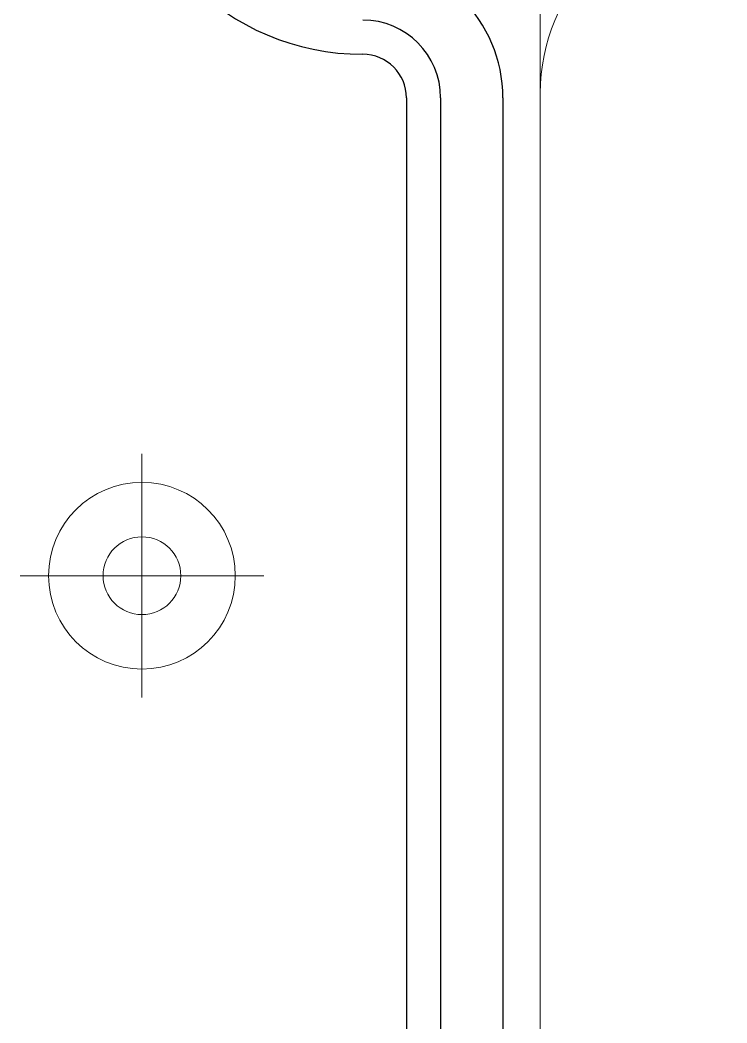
# Model space of a CAD drawing. Header units: millimetres. Extents: x 7731 to 7976, y -906 to -774.
# Drawn here: x 7942.64 to 7965.36, y -840.01 to -807.8 of the extents above; entities that cross this region are included whole.
import ezdxf

# ---------------------------------------------------------------- set-up
doc = ezdxf.new("R2010")
doc.units = ezdxf.units.MM
doc.header["$LTSCALE"] = 0.3
doc.layers.get('0').update_dxf_attribs({"lineweight": 30})
doc.layers.add('D', color=3, linetype='Continuous', lineweight=15)

msp = doc.modelspace()

# ---------------------------------------------------------------- linework, layer by layer
at = {"linetype": 'ByBlock', "ltscale": 0.3}
for p, q in [((7955.058, -810.296), (7955.058, -880.996)), ((7956.158, -810.296), (7956.158, -880.996)), ((7958.158, -810.296), (7958.158, -880.996))]:
    msp.add_line(p, q, dxfattribs=at)
for centre, radius, start, end in [((7953.658, -800.996), 7.9, 180, 270), ((7953.658, -810.296), 4.5, 0, 90), ((7953.658, -810.296), 2.5, 0, 90), ((7953.658, -810.296), 1.4, 0, 90)]:
    msp.add_arc(centre, radius, start, end, dxfattribs=at)
at = {"layer": 'D', "color": 0, "linetype": 'ByBlock', "ltscale": 0.3}
msp.add_line((7959.358, -791.546), (7959.358, -899.746), dxfattribs=at)
at = {"layer": 'D', "color": 0, "linetype": 'ByBlock'}
for p, q in [((7946.558, -829.563), (7946.558, -821.728)), ((7942.641, -825.646), (7950.476, -825.646))]:
    msp.add_line(p, q, dxfattribs=at)
at = {"layer": 'D', "color": 0, "linetype": 'ByBlock', "ltscale": 0.3}
for radius in [3, 1.25]:
    msp.add_circle((7946.558, -825.646), radius, dxfattribs=at)
msp.add_arc((7965.358, -810.146), 6, 90, 180, dxfattribs=at)

doc.saveas('drawing.dxf')
